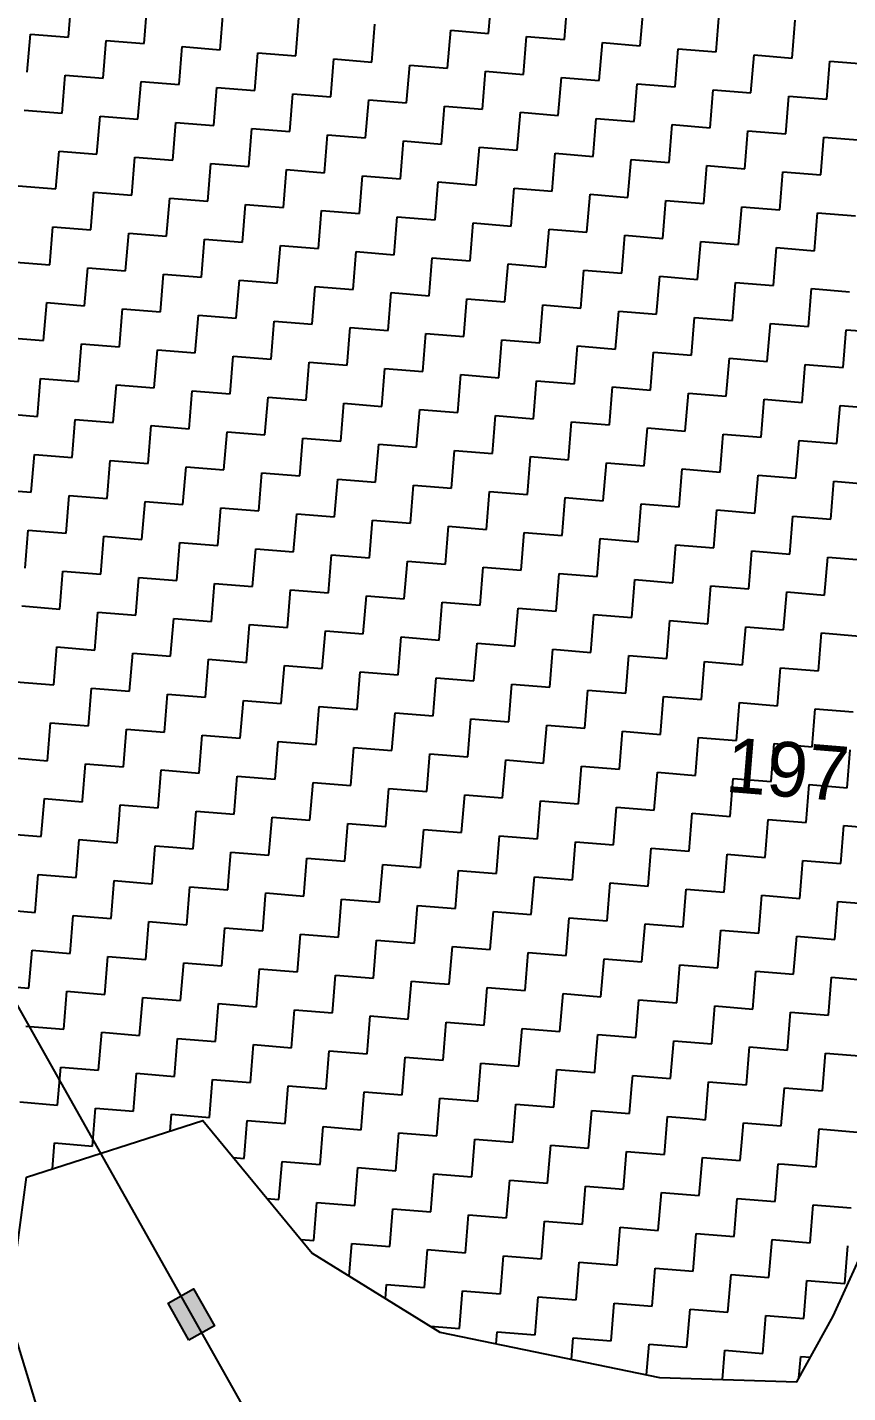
# Model space of a CAD drawing. Header units: metres. Extents: x 286589 to 288713, y 2001360 to 2004418.
# Drawn here: x 288344.8 to 288457.6, y 2003074.3 to 2003262.2 of the extents above; entities that cross this region are included whole.
import ezdxf
from ezdxf.enums import TextEntityAlignment as Align

# ---------------------------------------------------------------- set-up
doc = ezdxf.new("R2010")
doc.units = ezdxf.units.M
doc.header["$MEASUREMENT"] = 0
for name, color, linetype in [('POLY_HATCH', 12, 'Continuous'), ('POLY_PARCEL', 6, 'Continuous'), ('TEXT_PARCEL', 7, 'Continuous')]:
    doc.layers.add(name, color=color, linetype=linetype)
doc.styles.add('TEXT_MAP', font='')
doc.styles.get('TEXT_MAP').set_extended_font_data('Kruti Dev 050')

msp = doc.modelspace()

# ---------------------------------------------------------------- hatches: boundary and pattern name
msp.add_hatch(color=256).paths.add_polyline_path([(288367.65, 2003088.59), (288364.14, 2003086.61), (288367, 2003081.53), (288370.51, 2003083.51)])

# ---------------------------------------------------------------- linework, layer by layer
msp.add_lwpolyline([(288367, 2003081.53), (288364.14, 2003086.61), (288367.65, 2003088.59), (288370.51, 2003083.51)], close=True)
at = {"layer": 'POLY_HATCH', "linetype": 'Continuous'}
for p, q in [((288350.42, 2003260.85), (288350.84, 2003266.07)), ((288360.85, 2003260), (288361.28, 2003265.22)), ((288408.24, 2003261.39), (288408.67, 2003266.61)), ((288418.68, 2003260.54), (288419.1, 2003265.76)), ((288429.11, 2003259.69), (288429.54, 2003264.91)), ((288371.29, 2003259.15), (288371.72, 2003264.37)), ((288381.73, 2003258.3), (288382.15, 2003263.52)), ((288439.55, 2003258.84), (288439.98, 2003264.06)), ((288449.99, 2003257.99), (288450.41, 2003263.21)), ((288344.77, 2003256.06), (288345.2, 2003261.28)), ((288345.2, 2003261.28), (288350.42, 2003260.85)), ((288392.16, 2003257.45), (288392.59, 2003262.67)), ((288402.6, 2003256.6), (288403.02, 2003261.82)), ((288403.02, 2003261.82), (288408.24, 2003261.39)), ((288355.21, 2003255.21), (288355.64, 2003260.43)), ((288355.64, 2003260.43), (288360.85, 2003260)), ((288365.65, 2003254.36), (288366.07, 2003259.58)), ((288366.07, 2003259.58), (288371.29, 2003259.15)), ((288413.03, 2003255.75), (288413.46, 2003260.97)), ((288413.46, 2003260.97), (288418.68, 2003260.54)), ((288423.47, 2003254.9), (288423.9, 2003260.12)), ((288423.9, 2003260.12), (288429.11, 2003259.69)), ((288433.91, 2003254.05), (288434.33, 2003259.27)), ((288434.33, 2003259.27), (288439.55, 2003258.84)), ((288376.08, 2003253.51), (288376.51, 2003258.73)), ((288376.51, 2003258.73), (288381.73, 2003258.3)), ((288386.52, 2003252.66), (288386.94, 2003257.88)), ((288386.94, 2003257.88), (288392.16, 2003257.45)), ((288444.34, 2003253.2), (288444.77, 2003258.42)), ((288444.77, 2003258.42), (288449.99, 2003257.99)), ((288454.78, 2003252.35), (288455.2, 2003257.56)), ((288455.2, 2003257.56), (288460.42, 2003257.14)), ((288349.57, 2003250.42), (288349.99, 2003255.64)), ((288349.99, 2003255.64), (288355.21, 2003255.21)), ((288396.95, 2003251.81), (288397.38, 2003257.03)), ((288397.38, 2003257.03), (288402.6, 2003256.6)), ((288407.39, 2003250.96), (288407.82, 2003256.17)), ((288407.82, 2003256.17), (288413.03, 2003255.75)), ((288360, 2003249.57), (288360.43, 2003254.78)), ((288360.43, 2003254.78), (288365.65, 2003254.36)), ((288370.44, 2003248.72), (288370.86, 2003253.93)), ((288370.86, 2003253.93), (288376.08, 2003253.51)), ((288417.83, 2003250.11), (288418.25, 2003255.32)), ((288418.25, 2003255.32), (288423.47, 2003254.9)), ((288428.26, 2003249.26), (288428.69, 2003254.47)), ((288428.69, 2003254.47), (288433.91, 2003254.05)), ((288438.7, 2003248.4), (288439.12, 2003253.62)), ((288439.12, 2003253.62), (288444.34, 2003253.2)), ((288380.88, 2003247.87), (288381.3, 2003253.08)), ((288381.3, 2003253.08), (288386.52, 2003252.66)), ((288391.31, 2003247.01), (288391.74, 2003252.23)), ((288391.74, 2003252.23), (288396.95, 2003251.81)), ((288449.14, 2003247.55), (288449.56, 2003252.77)), ((288449.56, 2003252.77), (288454.78, 2003252.35)), ((288344.35, 2003250.84), (288349.57, 2003250.42)), ((288354.36, 2003244.77), (288354.78, 2003249.99)), ((288354.78, 2003249.99), (288360, 2003249.57)), ((288401.75, 2003246.16), (288402.17, 2003251.38)), ((288402.17, 2003251.38), (288407.39, 2003250.96)), ((288412.18, 2003245.31), (288412.61, 2003250.53)), ((288412.61, 2003250.53), (288417.83, 2003250.11)), ((288364.8, 2003243.92), (288365.22, 2003249.14)), ((288365.22, 2003249.14), (288370.44, 2003248.72)), ((288375.23, 2003243.07), (288375.66, 2003248.29)), ((288375.66, 2003248.29), (288380.88, 2003247.87)), ((288422.62, 2003244.46), (288423.05, 2003249.68)), ((288423.05, 2003249.68), (288428.26, 2003249.26)), ((288433.06, 2003243.61), (288433.48, 2003248.83)), ((288433.48, 2003248.83), (288438.7, 2003248.4)), ((288443.49, 2003242.76), (288443.92, 2003247.98)), ((288443.92, 2003247.98), (288449.14, 2003247.55)), ((288385.67, 2003242.22), (288386.09, 2003247.44)), ((288386.09, 2003247.44), (288391.31, 2003247.01)), ((288396.1, 2003241.37), (288396.53, 2003246.59)), ((288396.53, 2003246.59), (288401.75, 2003246.16)), ((288453.93, 2003241.91), (288454.35, 2003247.13)), ((288454.35, 2003247.13), (288459.57, 2003246.7)), ((288348.72, 2003239.98), (288349.14, 2003245.2)), ((288349.14, 2003245.2), (288354.36, 2003244.77)), ((288359.15, 2003239.13), (288359.58, 2003244.35)), ((288359.58, 2003244.35), (288364.8, 2003243.92)), ((288406.54, 2003240.52), (288406.97, 2003245.74)), ((288406.97, 2003245.74), (288412.18, 2003245.31)), ((288416.98, 2003239.67), (288417.4, 2003244.89)), ((288417.4, 2003244.89), (288422.62, 2003244.46)), ((288369.59, 2003238.28), (288370.01, 2003243.5)), ((288370.01, 2003243.5), (288375.23, 2003243.07)), ((288380.02, 2003237.43), (288380.45, 2003242.65)), ((288380.45, 2003242.65), (288385.67, 2003242.22)), ((288427.41, 2003238.82), (288427.84, 2003244.04)), ((288427.84, 2003244.04), (288433.06, 2003243.61)), ((288437.85, 2003237.97), (288438.27, 2003243.19)), ((288438.27, 2003243.19), (288443.49, 2003242.76)), ((288448.29, 2003237.12), (288448.71, 2003242.34)), ((288448.71, 2003242.34), (288453.93, 2003241.91)), ((288343.5, 2003240.41), (288348.72, 2003239.98)), ((288390.46, 2003236.58), (288390.89, 2003241.8)), ((288390.89, 2003241.8), (288396.1, 2003241.37)), ((288400.9, 2003235.73), (288401.32, 2003240.95)), ((288401.32, 2003240.95), (288406.54, 2003240.52)), ((288353.51, 2003234.34), (288353.93, 2003239.56)), ((288353.93, 2003239.56), (288359.15, 2003239.13)), ((288363.94, 2003233.49), (288364.37, 2003238.7)), ((288364.37, 2003238.7), (288369.59, 2003238.28)), ((288411.33, 2003234.88), (288411.76, 2003240.09)), ((288411.76, 2003240.09), (288416.98, 2003239.67)), ((288421.77, 2003234.03), (288422.19, 2003239.24)), ((288422.19, 2003239.24), (288427.41, 2003238.82)), ((288374.38, 2003232.64), (288374.81, 2003237.85)), ((288374.81, 2003237.85), (288380.02, 2003237.43)), ((288384.82, 2003231.79), (288385.24, 2003237)), ((288385.24, 2003237), (288390.46, 2003236.58)), ((288432.21, 2003233.18), (288432.63, 2003238.39)), ((288432.63, 2003238.39), (288437.85, 2003237.97)), ((288442.64, 2003232.32), (288443.07, 2003237.54)), ((288443.07, 2003237.54), (288448.29, 2003237.12)), ((288453.08, 2003231.47), (288453.5, 2003236.69)), ((288453.5, 2003236.69), (288458.72, 2003236.27)), ((288347.87, 2003229.54), (288348.29, 2003234.76)), ((288348.29, 2003234.76), (288353.51, 2003234.34)), ((288395.25, 2003230.93), (288395.68, 2003236.15)), ((288395.68, 2003236.15), (288400.9, 2003235.73)), ((288405.69, 2003230.08), (288406.12, 2003235.3)), ((288406.12, 2003235.3), (288411.33, 2003234.88)), ((288358.3, 2003228.69), (288358.73, 2003233.91)), ((288358.73, 2003233.91), (288363.94, 2003233.49)), ((288368.74, 2003227.84), (288369.16, 2003233.06)), ((288369.16, 2003233.06), (288374.38, 2003232.64)), ((288416.13, 2003229.23), (288416.55, 2003234.45)), ((288416.55, 2003234.45), (288421.77, 2003234.03)), ((288426.56, 2003228.38), (288426.99, 2003233.6)), ((288426.99, 2003233.6), (288432.21, 2003233.18)), ((288379.17, 2003226.99), (288379.6, 2003232.21)), ((288379.6, 2003232.21), (288384.82, 2003231.79)), ((288389.61, 2003226.14), (288390.04, 2003231.36)), ((288390.04, 2003231.36), (288395.25, 2003230.93)), ((288437, 2003227.53), (288437.42, 2003232.75)), ((288437.42, 2003232.75), (288442.64, 2003232.32)), ((288447.43, 2003226.68), (288447.86, 2003231.9)), ((288447.86, 2003231.9), (288453.08, 2003231.47)), ((288342.65, 2003229.97), (288347.87, 2003229.54)), ((288352.66, 2003223.9), (288353.08, 2003229.12)), ((288353.08, 2003229.12), (288358.3, 2003228.69)), ((288400.05, 2003225.29), (288400.47, 2003230.51)), ((288400.47, 2003230.51), (288405.69, 2003230.08)), ((288410.48, 2003224.44), (288410.91, 2003229.66)), ((288410.91, 2003229.66), (288416.13, 2003229.23)), ((288363.09, 2003223.05), (288363.52, 2003228.27)), ((288363.52, 2003228.27), (288368.74, 2003227.84)), ((288373.53, 2003222.2), (288373.96, 2003227.42)), ((288373.96, 2003227.42), (288379.17, 2003226.99)), ((288420.92, 2003223.59), (288421.34, 2003228.81)), ((288421.34, 2003228.81), (288426.56, 2003228.38)), ((288431.35, 2003222.74), (288431.78, 2003227.96)), ((288431.78, 2003227.96), (288437, 2003227.53)), ((288383.97, 2003221.35), (288384.39, 2003226.57)), ((288384.39, 2003226.57), (288389.61, 2003226.14)), ((288394.4, 2003220.5), (288394.83, 2003225.72)), ((288394.83, 2003225.72), (288400.05, 2003225.29)), ((288441.79, 2003221.89), (288442.22, 2003227.11)), ((288442.22, 2003227.11), (288447.43, 2003226.68)), ((288452.23, 2003221.04), (288452.65, 2003226.26)), ((288452.65, 2003226.26), (288457.87, 2003225.83)), ((288347.01, 2003219.11), (288347.44, 2003224.33)), ((288347.44, 2003224.33), (288352.66, 2003223.9)), ((288357.45, 2003218.26), (288357.88, 2003223.48)), ((288357.88, 2003223.48), (288363.09, 2003223.05)), ((288404.84, 2003219.65), (288405.26, 2003224.87)), ((288405.26, 2003224.87), (288410.48, 2003224.44)), ((288415.28, 2003218.8), (288415.7, 2003224.02)), ((288415.7, 2003224.02), (288420.92, 2003223.59)), ((288367.89, 2003217.41), (288368.31, 2003222.63)), ((288368.31, 2003222.63), (288373.53, 2003222.2)), ((288378.32, 2003216.56), (288378.75, 2003221.77)), ((288378.75, 2003221.77), (288383.97, 2003221.35)), ((288425.71, 2003217.95), (288426.14, 2003223.16)), ((288426.14, 2003223.16), (288431.35, 2003222.74)), ((288436.15, 2003217.1), (288436.57, 2003222.31)), ((288436.57, 2003222.31), (288441.79, 2003221.89)), ((288388.76, 2003215.71), (288389.18, 2003220.92)), ((288389.18, 2003220.92), (288394.4, 2003220.5)), ((288399.2, 2003214.86), (288399.62, 2003220.07)), ((288399.62, 2003220.07), (288404.84, 2003219.65)), ((288446.58, 2003216.25), (288447.01, 2003221.46)), ((288447.01, 2003221.46), (288452.23, 2003221.04)), ((288457.02, 2003215.39), (288457.45, 2003220.61)), ((288457.45, 2003220.61), (288462.66, 2003220.19)), ((288341.8, 2003219.53), (288347.01, 2003219.11)), ((288351.81, 2003213.47), (288352.23, 2003218.68)), ((288352.23, 2003218.68), (288357.45, 2003218.26)), ((288362.24, 2003212.61), (288362.67, 2003217.83)), ((288362.67, 2003217.83), (288367.89, 2003217.41)), ((288409.63, 2003214), (288410.06, 2003219.22)), ((288410.06, 2003219.22), (288415.28, 2003218.8)), ((288420.07, 2003213.15), (288420.49, 2003218.37)), ((288420.49, 2003218.37), (288425.71, 2003217.95)), ((288372.68, 2003211.76), (288373.11, 2003216.98)), ((288373.11, 2003216.98), (288378.32, 2003216.56)), ((288383.12, 2003210.91), (288383.54, 2003216.13)), ((288383.54, 2003216.13), (288388.76, 2003215.71)), ((288430.5, 2003212.3), (288430.93, 2003217.52)), ((288430.93, 2003217.52), (288436.15, 2003217.1)), ((288440.94, 2003211.45), (288441.37, 2003216.67)), ((288441.37, 2003216.67), (288446.58, 2003216.25)), ((288393.55, 2003210.06), (288393.98, 2003215.28)), ((288393.98, 2003215.28), (288399.2, 2003214.86)), ((288403.99, 2003209.21), (288404.41, 2003214.43)), ((288404.41, 2003214.43), (288409.63, 2003214)), ((288451.38, 2003210.6), (288451.8, 2003215.82)), ((288451.8, 2003215.82), (288457.02, 2003215.39)), ((288346.16, 2003208.67), (288346.59, 2003213.89)), ((288346.59, 2003213.89), (288351.81, 2003213.47)), ((288356.6, 2003207.82), (288357.03, 2003213.04)), ((288357.03, 2003213.04), (288362.24, 2003212.61)), ((288367.04, 2003206.97), (288367.46, 2003212.19)), ((288367.46, 2003212.19), (288372.68, 2003211.76)), ((288414.42, 2003208.36), (288414.85, 2003213.58)), ((288414.85, 2003213.58), (288420.07, 2003213.15)), ((288424.86, 2003207.51), (288425.29, 2003212.73)), ((288425.29, 2003212.73), (288430.5, 2003212.3)), ((288377.47, 2003206.12), (288377.9, 2003211.34)), ((288377.9, 2003211.34), (288383.12, 2003210.91)), ((288387.91, 2003205.27), (288388.33, 2003210.49)), ((288388.33, 2003210.49), (288393.55, 2003210.06)), ((288435.3, 2003206.66), (288435.72, 2003211.88)), ((288435.72, 2003211.88), (288440.94, 2003211.45)), ((288445.73, 2003205.81), (288446.16, 2003211.03)), ((288446.16, 2003211.03), (288451.38, 2003210.6)), ((288340.95, 2003209.1), (288346.16, 2003208.67)), ((288398.34, 2003204.42), (288398.77, 2003209.64)), ((288398.77, 2003209.64), (288403.99, 2003209.21)), ((288408.78, 2003203.57), (288409.21, 2003208.79)), ((288409.21, 2003208.79), (288414.42, 2003208.36)), ((288456.17, 2003204.96), (288456.59, 2003210.18)), ((288456.59, 2003210.18), (288461.81, 2003209.75)), ((288350.96, 2003203.03), (288351.38, 2003208.25)), ((288351.38, 2003208.25), (288356.6, 2003207.82)), ((288361.39, 2003202.18), (288361.82, 2003207.4)), ((288361.82, 2003207.4), (288367.04, 2003206.97)), ((288371.83, 2003201.33), (288372.25, 2003206.55)), ((288372.25, 2003206.55), (288377.47, 2003206.12)), ((288419.22, 2003202.72), (288419.64, 2003207.94)), ((288419.64, 2003207.94), (288424.86, 2003207.51)), ((288429.65, 2003201.87), (288430.08, 2003207.09)), ((288430.08, 2003207.09), (288435.3, 2003206.66)), ((288382.27, 2003200.48), (288382.69, 2003205.69)), ((288382.69, 2003205.69), (288387.91, 2003205.27)), ((288392.7, 2003199.63), (288393.13, 2003204.84)), ((288393.13, 2003204.84), (288398.34, 2003204.42)), ((288440.09, 2003201.02), (288440.52, 2003206.23)), ((288440.52, 2003206.23), (288445.73, 2003205.81)), ((288450.53, 2003200.17), (288450.95, 2003205.38)), ((288450.95, 2003205.38), (288456.17, 2003204.96)), ((288345.31, 2003198.24), (288345.74, 2003203.45)), ((288345.74, 2003203.45), (288350.96, 2003203.03)), ((288403.14, 2003198.78), (288403.56, 2003203.99)), ((288403.56, 2003203.99), (288408.78, 2003203.57)), ((288413.57, 2003197.92), (288414, 2003203.14)), ((288414, 2003203.14), (288419.22, 2003202.72)), ((288355.75, 2003197.39), (288356.17, 2003202.6)), ((288356.17, 2003202.6), (288361.39, 2003202.18)), ((288366.19, 2003196.53), (288366.61, 2003201.75)), ((288366.61, 2003201.75), (288371.83, 2003201.33)), ((288376.62, 2003195.68), (288377.05, 2003200.9)), ((288377.05, 2003200.9), (288382.27, 2003200.48)), ((288424.01, 2003197.07), (288424.44, 2003202.29)), ((288424.44, 2003202.29), (288429.65, 2003201.87)), ((288434.45, 2003196.22), (288434.87, 2003201.44)), ((288434.87, 2003201.44), (288440.09, 2003201.02)), ((288387.06, 2003194.83), (288387.48, 2003200.05)), ((288387.48, 2003200.05), (288392.7, 2003199.63)), ((288397.49, 2003193.98), (288397.92, 2003199.2)), ((288397.92, 2003199.2), (288403.14, 2003198.78)), ((288444.88, 2003195.37), (288445.31, 2003200.59)), ((288445.31, 2003200.59), (288450.53, 2003200.17)), ((288455.32, 2003194.52), (288455.74, 2003199.74)), ((288455.74, 2003199.74), (288460.96, 2003199.31)), ((288340.1, 2003198.66), (288345.31, 2003198.24)), ((288350.11, 2003192.59), (288350.53, 2003197.81)), ((288350.53, 2003197.81), (288355.75, 2003197.39)), ((288407.93, 2003193.13), (288408.36, 2003198.35)), ((288408.36, 2003198.35), (288413.57, 2003197.92)), ((288418.37, 2003192.28), (288418.79, 2003197.5)), ((288418.79, 2003197.5), (288424.01, 2003197.07)), ((288360.54, 2003191.74), (288360.97, 2003196.96)), ((288360.97, 2003196.96), (288366.19, 2003196.53)), ((288370.98, 2003190.89), (288371.4, 2003196.11)), ((288371.4, 2003196.11), (288376.62, 2003195.68)), ((288381.41, 2003190.04), (288381.84, 2003195.26)), ((288381.84, 2003195.26), (288387.06, 2003194.83)), ((288428.8, 2003191.43), (288429.23, 2003196.65)), ((288429.23, 2003196.65), (288434.45, 2003196.22)), ((288439.24, 2003190.58), (288439.66, 2003195.8)), ((288439.66, 2003195.8), (288444.88, 2003195.37)), ((288391.85, 2003189.19), (288392.28, 2003194.41)), ((288392.28, 2003194.41), (288397.49, 2003193.98)), ((288402.29, 2003188.34), (288402.71, 2003193.56)), ((288402.71, 2003193.56), (288407.93, 2003193.13)), ((288449.68, 2003189.73), (288450.1, 2003194.95)), ((288450.1, 2003194.95), (288455.32, 2003194.52)), ((288344.46, 2003187.8), (288344.89, 2003193.02)), ((288344.89, 2003193.02), (288350.11, 2003192.59)), ((288354.9, 2003186.95), (288355.32, 2003192.17)), ((288355.32, 2003192.17), (288360.54, 2003191.74)), ((288412.72, 2003187.49), (288413.15, 2003192.71)), ((288413.15, 2003192.71), (288418.37, 2003192.28)), ((288423.16, 2003186.64), (288423.58, 2003191.86)), ((288423.58, 2003191.86), (288428.8, 2003191.43)), ((288365.34, 2003186.1), (288365.76, 2003191.32)), ((288365.76, 2003191.32), (288370.98, 2003190.89)), ((288375.77, 2003185.25), (288376.2, 2003190.47)), ((288376.2, 2003190.47), (288381.41, 2003190.04)), ((288386.21, 2003184.4), (288386.63, 2003189.62)), ((288386.63, 2003189.62), (288391.85, 2003189.19)), ((288433.6, 2003185.79), (288434.02, 2003191.01)), ((288434.02, 2003191.01), (288439.24, 2003190.58)), ((288444.03, 2003184.94), (288444.46, 2003190.15)), ((288444.46, 2003190.15), (288449.68, 2003189.73)), ((288396.64, 2003183.55), (288397.07, 2003188.76)), ((288397.07, 2003188.76), (288402.29, 2003188.34)), ((288407.08, 2003182.7), (288407.51, 2003187.91)), ((288407.51, 2003187.91), (288412.72, 2003187.49)), ((288454.47, 2003184.09), (288454.89, 2003189.3)), ((288454.89, 2003189.3), (288460.11, 2003188.88)), ((288349.26, 2003182.16), (288349.68, 2003187.37)), ((288349.68, 2003187.37), (288354.9, 2003186.95)), ((288359.69, 2003181.31), (288360.12, 2003186.52)), ((288360.12, 2003186.52), (288365.34, 2003186.1)), ((288417.52, 2003181.85), (288417.94, 2003187.06)), ((288417.94, 2003187.06), (288423.16, 2003186.64)), ((288427.95, 2003180.99), (288428.38, 2003186.21)), ((288428.38, 2003186.21), (288433.6, 2003185.79)), ((288370.13, 2003180.46), (288370.55, 2003185.67)), ((288370.55, 2003185.67), (288375.77, 2003185.25)), ((288380.56, 2003179.6), (288380.99, 2003184.82)), ((288380.99, 2003184.82), (288386.21, 2003184.4)), ((288391, 2003178.75), (288391.43, 2003183.97)), ((288391.43, 2003183.97), (288396.64, 2003183.55)), ((288438.39, 2003180.14), (288438.81, 2003185.36)), ((288438.81, 2003185.36), (288444.03, 2003184.94)), ((288448.82, 2003179.29), (288449.25, 2003184.51)), ((288449.25, 2003184.51), (288454.47, 2003184.09)), ((288344.04, 2003182.58), (288349.26, 2003182.16)), ((288401.44, 2003177.9), (288401.86, 2003183.12)), ((288401.86, 2003183.12), (288407.08, 2003182.7)), ((288411.87, 2003177.05), (288412.3, 2003182.27)), ((288412.3, 2003182.27), (288417.52, 2003181.85)), ((288354.05, 2003176.51), (288354.47, 2003181.73)), ((288354.47, 2003181.73), (288359.69, 2003181.31)), ((288364.48, 2003175.66), (288364.91, 2003180.88)), ((288364.91, 2003180.88), (288370.13, 2003180.46)), ((288422.31, 2003176.2), (288422.73, 2003181.42)), ((288422.73, 2003181.42), (288427.95, 2003180.99)), ((288432.74, 2003175.35), (288433.17, 2003180.57)), ((288433.17, 2003180.57), (288438.39, 2003180.14)), ((288374.92, 2003174.81), (288375.35, 2003180.03)), ((288375.35, 2003180.03), (288380.56, 2003179.6)), ((288385.36, 2003173.96), (288385.78, 2003179.18)), ((288385.78, 2003179.18), (288391, 2003178.75)), ((288395.79, 2003173.11), (288396.22, 2003178.33)), ((288396.22, 2003178.33), (288401.44, 2003177.9)), ((288443.18, 2003174.5), (288443.61, 2003179.72)), ((288443.61, 2003179.72), (288448.82, 2003179.29)), ((288453.62, 2003173.65), (288454.04, 2003178.87)), ((288454.04, 2003178.87), (288459.26, 2003178.44)), ((288348.4, 2003171.72), (288348.83, 2003176.94)), ((288348.83, 2003176.94), (288354.05, 2003176.51)), ((288406.23, 2003172.26), (288406.65, 2003177.48)), ((288406.65, 2003177.48), (288411.87, 2003177.05)), ((288416.67, 2003171.41), (288417.09, 2003176.63)), ((288417.09, 2003176.63), (288422.31, 2003176.2)), ((288358.84, 2003170.87), (288359.27, 2003176.09)), ((288359.27, 2003176.09), (288364.48, 2003175.66)), ((288369.28, 2003170.02), (288369.7, 2003175.24)), ((288369.7, 2003175.24), (288374.92, 2003174.81)), ((288427.1, 2003170.56), (288427.53, 2003175.78)), ((288427.53, 2003175.78), (288432.74, 2003175.35)), ((288437.54, 2003169.71), (288437.96, 2003174.93)), ((288437.96, 2003174.93), (288443.18, 2003174.5)), ((288379.71, 2003169.17), (288380.14, 2003174.39)), ((288380.14, 2003174.39), (288385.36, 2003173.96)), ((288390.15, 2003168.32), (288390.57, 2003173.54)), ((288390.57, 2003173.54), (288395.79, 2003173.11)), ((288400.59, 2003167.47), (288401.01, 2003172.69)), ((288401.01, 2003172.69), (288406.23, 2003172.26)), ((288447.97, 2003168.86), (288448.4, 2003174.08)), ((288448.4, 2003174.08), (288453.62, 2003173.65)), ((288343.19, 2003172.15), (288348.4, 2003171.72)), ((288353.2, 2003166.08), (288353.62, 2003171.29)), ((288353.62, 2003171.29), (288358.84, 2003170.87)), ((288411.02, 2003166.62), (288411.45, 2003171.83)), ((288411.45, 2003171.83), (288416.67, 2003171.41)), ((288421.46, 2003165.77), (288421.88, 2003170.98)), ((288421.88, 2003170.98), (288427.1, 2003170.56)), ((288363.63, 2003165.23), (288364.06, 2003170.44)), ((288364.06, 2003170.44), (288369.28, 2003170.02)), ((288374.07, 2003164.38), (288374.5, 2003169.59)), ((288374.5, 2003169.59), (288379.71, 2003169.17)), ((288431.89, 2003164.91), (288432.32, 2003170.13)), ((288432.32, 2003170.13), (288437.54, 2003169.71)), ((288442.33, 2003164.06), (288442.76, 2003169.28)), ((288442.76, 2003169.28), (288447.97, 2003168.86)), ((288384.51, 2003163.52), (288384.93, 2003168.74)), ((288384.93, 2003168.74), (288390.15, 2003168.32)), ((288394.94, 2003162.67), (288395.37, 2003167.89)), ((288395.37, 2003167.89), (288400.59, 2003167.47)), ((288405.38, 2003161.82), (288405.8, 2003167.04)), ((288405.8, 2003167.04), (288411.02, 2003166.62)), ((288452.77, 2003163.21), (288453.19, 2003168.43)), ((288453.19, 2003168.43), (288458.41, 2003168.01)), ((288347.55, 2003161.28), (288347.98, 2003166.5)), ((288347.98, 2003166.5), (288353.2, 2003166.08)), ((288357.99, 2003160.43), (288358.42, 2003165.65)), ((288358.42, 2003165.65), (288363.63, 2003165.23)), ((288415.81, 2003160.97), (288416.24, 2003166.19)), ((288416.24, 2003166.19), (288421.46, 2003165.77)), ((288426.25, 2003160.12), (288426.68, 2003165.34)), ((288426.68, 2003165.34), (288431.89, 2003164.91)), ((288368.43, 2003159.58), (288368.85, 2003164.8)), ((288368.85, 2003164.8), (288374.07, 2003164.38)), ((288378.86, 2003158.73), (288379.29, 2003163.95)), ((288379.29, 2003163.95), (288384.51, 2003163.52)), ((288436.69, 2003159.27), (288437.11, 2003164.49)), ((288437.11, 2003164.49), (288442.33, 2003164.06)), ((288447.12, 2003158.42), (288447.55, 2003163.64)), ((288447.55, 2003163.64), (288452.77, 2003163.21)), ((288342.34, 2003161.71), (288347.55, 2003161.28)), ((288389.3, 2003157.88), (288389.72, 2003163.1)), ((288389.72, 2003163.1), (288394.94, 2003162.67)), ((288399.74, 2003157.03), (288400.16, 2003162.25)), ((288400.16, 2003162.25), (288405.38, 2003161.82)), ((288457.56, 2003157.57), (288457.98, 2003162.79)), ((288352.36, 2003155.82), (288352.77, 2003160.86)), ((288352.77, 2003160.86), (288357.99, 2003160.43)), ((288362.78, 2003154.79), (288363.21, 2003160.01)), ((288363.21, 2003160.01), (288368.43, 2003159.58)), ((288410.17, 2003156.18), (288410.6, 2003161.4)), ((288410.6, 2003161.4), (288415.81, 2003160.97)), ((288420.61, 2003155.33), (288421.03, 2003160.55)), ((288421.03, 2003160.55), (288426.25, 2003160.12)), ((288431.04, 2003154.48), (288431.47, 2003159.7)), ((288431.47, 2003159.7), (288436.69, 2003159.27)), ((288373.22, 2003153.94), (288373.64, 2003159.16)), ((288373.64, 2003159.16), (288378.86, 2003158.73)), ((288383.66, 2003153.09), (288384.08, 2003158.31)), ((288384.08, 2003158.31), (288389.3, 2003157.88)), ((288441.48, 2003153.63), (288441.91, 2003158.85)), ((288441.91, 2003158.85), (288447.12, 2003158.42)), ((288451.92, 2003152.78), (288452.34, 2003158)), ((288452.34, 2003158), (288457.56, 2003157.57)), ((288346.7, 2003150.85), (288347.13, 2003156.07)), ((288347.13, 2003156.07), (288352.35, 2003155.64)), ((288352.35, 2003155.64), (288352.36, 2003155.82)), ((288394.09, 2003152.24), (288394.52, 2003157.46)), ((288394.52, 2003157.46), (288399.74, 2003157.03)), ((288404.53, 2003151.39), (288404.95, 2003156.61)), ((288404.95, 2003156.61), (288410.17, 2003156.18)), ((288357.4, 2003153.21), (288357.56, 2003155.22)), ((288357.56, 2003155.22), (288362.78, 2003154.79)), ((288367.58, 2003149.15), (288368, 2003154.36)), ((288368, 2003154.36), (288373.22, 2003153.94)), ((288414.96, 2003150.54), (288415.39, 2003155.75)), ((288415.39, 2003155.75), (288420.61, 2003155.33)), ((288425.4, 2003149.69), (288425.83, 2003154.9)), ((288425.83, 2003154.9), (288431.04, 2003154.48)), ((288435.84, 2003148.84), (288436.26, 2003154.05)), ((288436.26, 2003154.05), (288441.48, 2003153.63)), ((288357.14, 2003150), (288357.4, 2003153.21)), ((288378.01, 2003148.3), (288378.44, 2003153.51)), ((288378.44, 2003153.51), (288383.66, 2003153.09)), ((288388.45, 2003147.45), (288388.87, 2003152.66)), ((288388.87, 2003152.66), (288394.09, 2003152.24)), ((288446.27, 2003147.98), (288446.7, 2003153.2)), ((288446.7, 2003153.2), (288451.92, 2003152.78)), ((288456.71, 2003147.13), (288457.13, 2003152.35)), ((288457.13, 2003152.35), (288462.35, 2003151.93)), ((288341.49, 2003151.27), (288346.7, 2003150.85)), ((288351.5, 2003145.2), (288351.92, 2003150.42)), ((288351.92, 2003150.42), (288357.14, 2003150)), ((288398.88, 2003146.59), (288399.31, 2003151.81)), ((288399.31, 2003151.81), (288404.53, 2003151.39)), ((288409.32, 2003145.74), (288409.75, 2003150.96)), ((288409.75, 2003150.96), (288414.96, 2003150.54)), ((288361.93, 2003144.35), (288362.36, 2003149.57)), ((288362.36, 2003149.57), (288364.79, 2003149.37)), ((288364.79, 2003149.37), (288367.58, 2003149.15)), ((288372.52, 2003145.37), (288372.79, 2003148.72)), ((288372.79, 2003148.72), (288378.01, 2003148.3)), ((288419.76, 2003144.89), (288420.18, 2003150.11)), ((288420.18, 2003150.11), (288425.4, 2003149.69)), ((288430.19, 2003144.04), (288430.62, 2003149.26)), ((288430.62, 2003149.26), (288435.84, 2003148.84)), ((288440.63, 2003143.19), (288441.05, 2003148.41)), ((288441.05, 2003148.41), (288446.27, 2003147.98)), ((288382.8, 2003142.65), (288383.23, 2003147.87)), ((288383.23, 2003147.87), (288388.45, 2003147.45)), ((288393.24, 2003141.8), (288393.67, 2003147.02)), ((288393.67, 2003147.02), (288398.88, 2003146.59)), ((288451.07, 2003142.34), (288451.49, 2003147.56)), ((288451.49, 2003147.56), (288456.71, 2003147.13)), ((288345.85, 2003140.41), (288346.28, 2003145.63)), ((288346.28, 2003145.63), (288351.5, 2003145.2)), ((288356.29, 2003139.56), (288356.71, 2003144.78)), ((288356.71, 2003144.78), (288361.93, 2003144.35)), ((288372.37, 2003143.5), (288372.52, 2003145.37)), ((288403.68, 2003140.95), (288404.1, 2003146.17)), ((288404.1, 2003146.17), (288409.32, 2003145.74)), ((288414.11, 2003140.1), (288414.54, 2003145.32)), ((288414.54, 2003145.32), (288419.76, 2003144.89)), ((288366.73, 2003138.71), (288367.15, 2003143.93)), ((288367.15, 2003143.93), (288372.37, 2003143.5)), ((288377.16, 2003137.86), (288377.56, 2003142.75)), ((288377.56, 2003142.75), (288377.59, 2003143.08)), ((288377.59, 2003143.08), (288382.8, 2003142.65)), ((288424.55, 2003139.25), (288424.97, 2003144.47)), ((288424.97, 2003144.47), (288430.19, 2003144.04)), ((288434.99, 2003138.4), (288435.41, 2003143.62)), ((288435.41, 2003143.62), (288440.63, 2003143.19)), ((288445.42, 2003137.55), (288445.85, 2003142.77)), ((288445.85, 2003142.77), (288451.07, 2003142.34)), ((288340.63, 2003140.84), (288345.85, 2003140.41)), ((288387.64, 2003137.53), (288388.02, 2003142.23)), ((288388.02, 2003142.23), (288393.24, 2003141.8)), ((288398.03, 2003136.16), (288398.46, 2003141.38)), ((288398.46, 2003141.38), (288403.68, 2003140.95)), ((288455.86, 2003136.7), (288456.28, 2003141.92)), ((288456.28, 2003141.92), (288461.5, 2003141.49)), ((288350.65, 2003134.77), (288351.07, 2003139.99)), ((288351.07, 2003139.99), (288356.29, 2003139.56)), ((288361.08, 2003133.92), (288361.51, 2003139.14)), ((288361.51, 2003139.14), (288366.73, 2003138.71)), ((288408.47, 2003135.31), (288408.9, 2003140.53)), ((288408.9, 2003140.53), (288414.11, 2003140.1)), ((288418.91, 2003134.46), (288419.33, 2003139.68)), ((288419.33, 2003139.68), (288424.55, 2003139.25)), ((288371.52, 2003133.07), (288371.94, 2003138.29)), ((288371.94, 2003138.29), (288377.16, 2003137.86)), ((288381.95, 2003132.22), (288382.38, 2003137.43)), ((288382.38, 2003137.43), (288387.6, 2003137.01)), ((288387.6, 2003137.01), (288387.64, 2003137.53)), ((288429.34, 2003133.61), (288429.77, 2003138.82)), ((288429.77, 2003138.82), (288434.99, 2003138.4)), ((288439.78, 2003132.76), (288440.2, 2003137.97)), ((288440.2, 2003137.97), (288445.42, 2003137.55)), ((288450.21, 2003131.91), (288450.64, 2003137.12)), ((288450.64, 2003137.12), (288455.86, 2003136.7)), ((288345, 2003129.98), (288345.43, 2003135.19)), ((288345.43, 2003135.19), (288350.65, 2003134.77)), ((288392.68, 2003134.91), (288392.82, 2003136.58)), ((288392.82, 2003136.58), (288398.03, 2003136.16)), ((288402.83, 2003130.51), (288403.25, 2003135.73)), ((288403.25, 2003135.73), (288408.47, 2003135.31)), ((288355.44, 2003129.12), (288355.86, 2003134.34)), ((288355.86, 2003134.34), (288361.08, 2003133.92)), ((288365.87, 2003128.27), (288366.3, 2003133.49)), ((288366.3, 2003133.49), (288371.52, 2003133.07)), ((288392.39, 2003131.37), (288392.68, 2003134.91)), ((288413.26, 2003129.66), (288413.69, 2003134.88)), ((288413.69, 2003134.88), (288418.91, 2003134.46)), ((288423.7, 2003128.81), (288424.12, 2003134.03)), ((288424.12, 2003134.03), (288429.34, 2003133.61)), ((288376.31, 2003127.42), (288376.74, 2003132.64)), ((288376.74, 2003132.64), (288381.95, 2003132.22)), ((288386.75, 2003126.57), (288387.17, 2003131.79)), ((288387.17, 2003131.79), (288392.39, 2003131.37)), ((288434.14, 2003127.96), (288434.56, 2003133.18)), ((288434.56, 2003133.18), (288439.78, 2003132.76)), ((288444.57, 2003127.11), (288445, 2003132.33)), ((288445, 2003132.33), (288450.21, 2003131.91)), ((288455.01, 2003126.26), (288455.43, 2003131.48)), ((288455.43, 2003131.48), (288460.65, 2003131.05)), ((288339.78, 2003130.4), (288345, 2003129.98)), ((288349.79, 2003124.33), (288350.22, 2003129.55)), ((288350.22, 2003129.55), (288355.44, 2003129.12)), ((288397.18, 2003125.72), (288397.61, 2003130.94)), ((288397.61, 2003130.94), (288400.85, 2003130.68)), ((288400.85, 2003130.68), (288402.83, 2003130.51)), ((288407.8, 2003127.07), (288408.04, 2003130.09)), ((288408.04, 2003130.09), (288413.26, 2003129.66)), ((288360.23, 2003123.48), (288360.66, 2003128.7)), ((288360.66, 2003128.7), (288365.87, 2003128.27)), ((288370.67, 2003122.63), (288371.09, 2003127.85)), ((288371.09, 2003127.85), (288376.31, 2003127.42)), ((288418.06, 2003124.02), (288418.48, 2003129.24)), ((288418.48, 2003129.24), (288423.7, 2003128.81)), ((288428.49, 2003123.17), (288428.92, 2003128.39)), ((288428.92, 2003128.39), (288434.14, 2003127.96)), ((288381.1, 2003121.78), (288381.53, 2003127)), ((288381.53, 2003127), (288386.75, 2003126.57)), ((288391.54, 2003120.93), (288391.96, 2003126.15)), ((288391.96, 2003126.15), (288397.18, 2003125.72)), ((288407.62, 2003124.87), (288407.8, 2003127.07)), ((288438.93, 2003122.32), (288439.35, 2003127.54)), ((288439.35, 2003127.54), (288444.57, 2003127.11)), ((288449.36, 2003121.47), (288449.79, 2003126.69)), ((288449.79, 2003126.69), (288455.01, 2003126.26)), ((288344.58, 2003124.76), (288349.79, 2003124.33)), ((288354.59, 2003118.69), (288355.01, 2003123.91)), ((288355.01, 2003123.91), (288360.23, 2003123.48)), ((288401.98, 2003120.08), (288402.4, 2003125.3)), ((288402.4, 2003125.3), (288407.62, 2003124.87)), ((288412.41, 2003119.23), (288412.84, 2003124.45)), ((288412.84, 2003124.45), (288412.87, 2003124.44)), ((288412.87, 2003124.44), (288418.06, 2003124.02)), ((288365.02, 2003117.84), (288365.45, 2003123.06)), ((288365.45, 2003123.06), (288370.67, 2003122.63)), ((288375.46, 2003116.99), (288375.89, 2003122.21)), ((288375.89, 2003122.21), (288381.1, 2003121.78)), ((288422.92, 2003119.23), (288423.27, 2003123.6)), ((288423.27, 2003123.6), (288428.49, 2003123.17)), ((288433.28, 2003117.53), (288433.71, 2003122.74)), ((288433.71, 2003122.74), (288438.93, 2003122.32)), ((288385.9, 2003116.14), (288386.32, 2003121.35)), ((288386.32, 2003121.35), (288391.54, 2003120.93)), ((288396.33, 2003115.29), (288396.76, 2003120.5)), ((288396.76, 2003120.5), (288401.98, 2003120.08)), ((288443.72, 2003116.68), (288444.15, 2003121.89)), ((288444.15, 2003121.89), (288449.36, 2003121.47)), ((288454.16, 2003115.83), (288454.58, 2003121.04)), ((288454.58, 2003121.04), (288459.8, 2003120.62)), ((288348.94, 2003113.9), (288349.37, 2003119.11)), ((288349.37, 2003119.11), (288354.59, 2003118.69)), ((288359.38, 2003113.05), (288359.81, 2003118.26)), ((288359.81, 2003118.26), (288365.02, 2003117.84)), ((288406.77, 2003114.44), (288407.19, 2003119.65)), ((288407.19, 2003119.65), (288412.41, 2003119.23)), ((288417.2, 2003113.58), (288417.63, 2003118.8)), ((288417.63, 2003118.8), (288422.85, 2003118.38)), ((288422.85, 2003118.38), (288422.92, 2003119.23)), ((288369.82, 2003112.19), (288370.24, 2003117.41)), ((288370.24, 2003117.41), (288375.46, 2003116.99)), ((288380.25, 2003111.34), (288380.68, 2003116.56)), ((288380.68, 2003116.56), (288385.9, 2003116.14)), ((288427.64, 2003112.73), (288427.96, 2003116.62)), ((288427.96, 2003116.62), (288428.07, 2003117.95)), ((288428.07, 2003117.95), (288433.28, 2003117.53)), ((288438.08, 2003111.88), (288438.5, 2003117.1)), ((288438.5, 2003117.1), (288443.72, 2003116.68)), ((288390.69, 2003110.49), (288391.11, 2003115.71)), ((288391.11, 2003115.71), (288396.33, 2003115.29)), ((288401.13, 2003109.64), (288401.55, 2003114.86)), ((288401.55, 2003114.86), (288406.77, 2003114.44)), ((288448.51, 2003111.03), (288448.94, 2003116.25)), ((288448.94, 2003116.25), (288454.16, 2003115.83)), ((288343.73, 2003114.32), (288348.94, 2003113.9)), ((288353.74, 2003108.25), (288354.16, 2003113.47)), ((288354.16, 2003113.47), (288359.38, 2003113.05)), ((288364.41, 2003110.31), (288364.6, 2003112.62)), ((288364.6, 2003112.62), (288369.82, 2003112.19)), ((288411.56, 2003108.79), (288411.99, 2003114.01)), ((288411.99, 2003114.01), (288417.2, 2003113.58)), ((288422, 2003107.94), (288422.42, 2003113.16)), ((288422.42, 2003113.16), (288427.64, 2003112.73)), ((288374.61, 2003106.55), (288375.03, 2003111.77)), ((288375.03, 2003111.77), (288380.25, 2003111.34)), ((288385.05, 2003105.7), (288385.47, 2003110.92)), ((288385.47, 2003110.92), (288390.69, 2003110.49)), ((288432.43, 2003107.09), (288432.86, 2003112.31)), ((288432.86, 2003112.31), (288436.91, 2003111.98)), ((288436.91, 2003111.98), (288438.08, 2003111.88)), ((288443.08, 2003108.78), (288443.3, 2003111.46)), ((288443.3, 2003111.46), (288448.51, 2003111.03)), ((288395.48, 2003104.85), (288395.91, 2003110.07)), ((288395.91, 2003110.07), (288401.13, 2003109.64)), ((288405.92, 2003104), (288406.34, 2003109.22)), ((288406.34, 2003109.22), (288411.56, 2003108.79)), ((288453.31, 2003105.39), (288453.73, 2003110.61)), ((288453.73, 2003110.61), (288458.95, 2003110.18)), ((288348.23, 2003105.11), (288348.52, 2003108.68)), ((288348.52, 2003108.68), (288353.74, 2003108.25)), ((288416.35, 2003103.15), (288416.78, 2003108.37)), ((288416.78, 2003108.37), (288422, 2003107.94)), ((288426.79, 2003102.3), (288427.22, 2003107.52)), ((288427.22, 2003107.52), (288432.43, 2003107.09)), ((288442.87, 2003106.24), (288443.08, 2003108.78)), ((288373.1, 2003106.67), (288374.61, 2003106.55)), ((288379.4, 2003100.91), (288379.83, 2003106.13)), ((288379.83, 2003106.13), (288385.05, 2003105.7)), ((288389.84, 2003100.06), (288390.26, 2003105.28)), ((288390.26, 2003105.28), (288395.48, 2003104.85)), ((288437.23, 2003101.45), (288437.65, 2003106.67)), ((288437.65, 2003106.67), (288442.87, 2003106.24)), ((288447.66, 2003100.6), (288448.09, 2003105.81)), ((288448.09, 2003105.81), (288448.93, 2003105.75)), ((288448.93, 2003105.75), (288453.31, 2003105.39)), ((288400.27, 2003099.21), (288400.7, 2003104.42)), ((288400.7, 2003104.42), (288405.92, 2003104)), ((288410.71, 2003098.36), (288411.14, 2003103.57)), ((288411.14, 2003103.57), (288416.35, 2003103.15)), ((288421.15, 2003097.51), (288421.57, 2003102.72)), ((288421.57, 2003102.72), (288426.79, 2003102.3)), ((288431.58, 2003096.65), (288432.01, 2003101.87)), ((288432.01, 2003101.87), (288437.23, 2003101.45)), ((288377.75, 2003101.04), (288379.4, 2003100.91)), ((288384.19, 2003095.26), (288384.62, 2003100.48)), ((288384.62, 2003100.48), (288389.84, 2003100.06)), ((288394.63, 2003094.41), (288395.06, 2003099.63)), ((288395.06, 2003099.63), (288400.27, 2003099.21)), ((288442.02, 2003095.8), (288442.44, 2003101.02)), ((288442.44, 2003101.02), (288447.66, 2003100.6)), ((288452.46, 2003094.95), (288452.88, 2003100.17)), ((288452.88, 2003100.17), (288458.1, 2003099.75)), ((288405.07, 2003093.56), (288405.49, 2003098.78)), ((288405.49, 2003098.78), (288410.71, 2003098.36)), ((288415.5, 2003092.71), (288415.93, 2003097.93)), ((288415.93, 2003097.93), (288421.15, 2003097.51)), ((288425.94, 2003091.86), (288426.36, 2003097.08)), ((288426.36, 2003097.08), (288431.58, 2003096.65)), ((288436.38, 2003091.01), (288436.8, 2003096.23)), ((288436.8, 2003096.23), (288442.02, 2003095.8)), ((288382.4, 2003095.41), (288384.19, 2003095.26)), ((288389.05, 2003090.36), (288389.41, 2003094.84)), ((288389.41, 2003094.84), (288394.63, 2003094.41)), ((288399.42, 2003088.77), (288399.85, 2003093.99)), ((288399.85, 2003093.99), (288405.07, 2003093.56)), ((288446.81, 2003090.16), (288447.24, 2003095.38)), ((288447.24, 2003095.38), (288452.46, 2003094.95)), ((288457.25, 2003089.31), (288457.67, 2003094.53)), ((288409.86, 2003087.92), (288410.29, 2003093.14)), ((288410.29, 2003093.14), (288415.5, 2003092.71)), ((288420.3, 2003087.07), (288420.72, 2003092.29)), ((288420.72, 2003092.29), (288425.94, 2003091.86)), ((288430.73, 2003086.22), (288431.16, 2003091.44)), ((288431.16, 2003091.44), (288436.38, 2003091.01)), ((288441.17, 2003085.37), (288441.59, 2003090.59)), ((288441.59, 2003090.59), (288446.81, 2003090.16)), ((288394.05, 2003087.26), (288394.21, 2003089.2)), ((288394.21, 2003089.2), (288399.42, 2003088.77)), ((288404.22, 2003083.13), (288404.64, 2003088.34)), ((288404.64, 2003088.34), (288409.86, 2003087.92)), ((288451.6, 2003084.52), (288452.03, 2003089.73)), ((288452.03, 2003089.73), (288457.25, 2003089.31)), ((288414.65, 2003082.28), (288415.08, 2003087.49)), ((288415.08, 2003087.49), (288420.3, 2003087.07)), ((288425.09, 2003081.43), (288425.51, 2003086.64)), ((288425.51, 2003086.64), (288430.73, 2003086.22)), ((288435.53, 2003080.57), (288435.95, 2003085.79)), ((288435.95, 2003085.79), (288441.17, 2003085.37)), ((288445.96, 2003079.72), (288446.39, 2003084.94)), ((288446.39, 2003084.94), (288451.6, 2003084.52)), ((288400.19, 2003083.45), (288404.22, 2003083.13)), ((288409.3, 2003081.02), (288409.43, 2003082.7)), ((288409.43, 2003082.7), (288414.65, 2003082.28)), ((288419.63, 2003078.89), (288419.87, 2003081.85)), ((288419.87, 2003081.85), (288425.09, 2003081.43)), ((288429.96, 2003076.75), (288430.31, 2003081)), ((288430.31, 2003081), (288435.53, 2003080.57)), ((288440.41, 2003076.11), (288440.74, 2003080.15)), ((288440.74, 2003080.15), (288445.96, 2003079.72)), ((288450.94, 2003076.33), (288451.18, 2003079.3)), ((288451.18, 2003079.3), (288452.52, 2003079.19))]:
    msp.add_line(p, q, dxfattribs=at)
at = {"layer": 'POLY_HATCH'}
msp.add_lwpolyline([(288347.79, 2003066.84), (288342.19, 2003085.26), (288344.66, 2003103.97), (288368.91, 2003111.75), (288383.97, 2003093.51), (288401.53, 2003082.62), (288431.77, 2003076.38), (288450.64, 2003075.79), (288455.63, 2003084.83), (288460.82, 2003096.23), (288482.99, 2003089.69), (288485.17, 2003075.81), (288488.1, 2003053.82)], dxfattribs=at)
at = {"layer": 'POLY_PARCEL'}
msp.add_line((288316.13, 2003175.98), (288375.48, 2003070.58), dxfattribs=at)

# ---------------------------------------------------------------- texts
at = {"layer": 'TEXT_PARCEL', "style": 'TEXT_MAP'}
msp.add_text('197', height=7.539, rotation=355.34, dxfattribs=at).set_placement((288449.07, 2003156.34), align=Align.CENTER)

doc.saveas('drawing.dxf')
